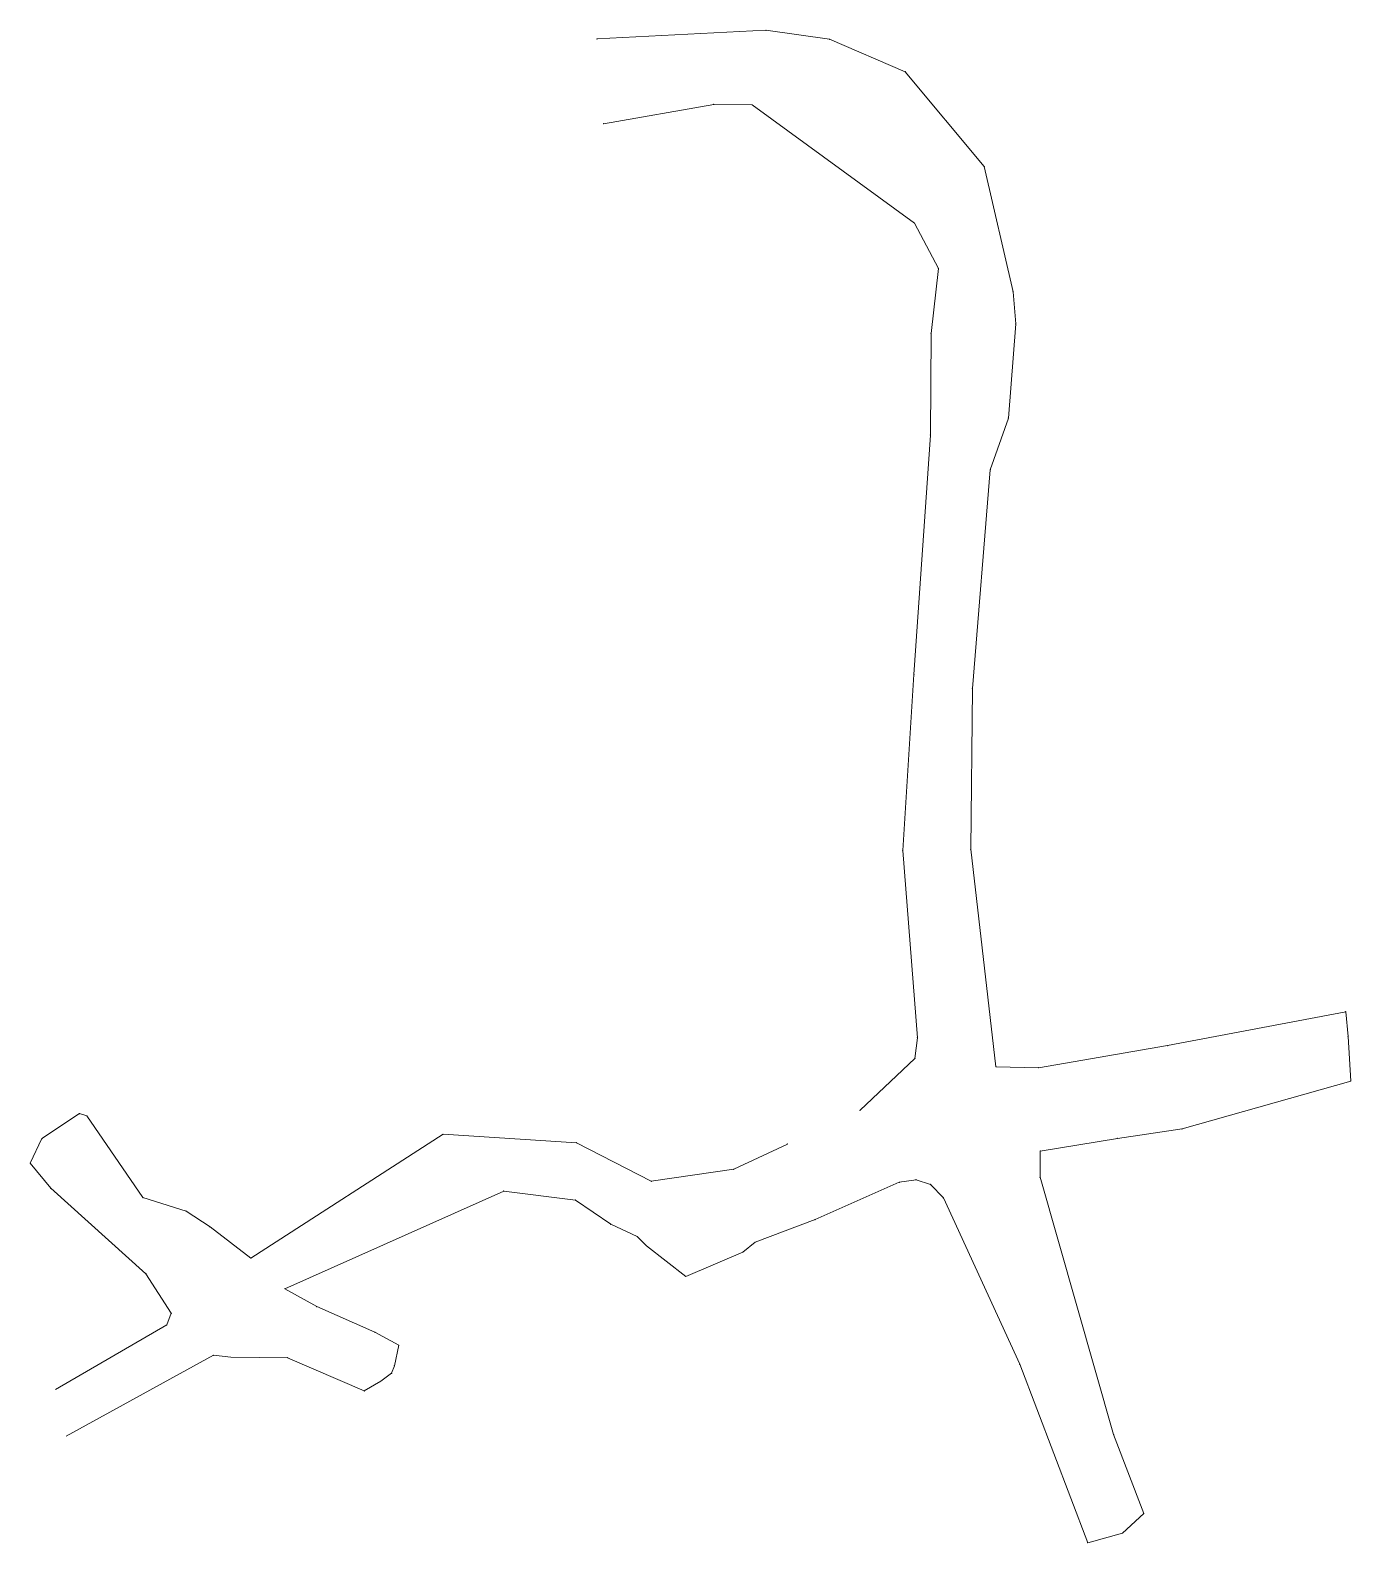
# Model space of a CAD drawing. Header units: millimetres. Extents: x 518867 to 518903, y 4401518 to 4401687.
# Drawn here: x 518867.41 to 518902.66, y 4401517.86 to 4401558.24 of the extents above; entities outside this region: 1.
import ezdxf

# ---------------------------------------------------------------- set-up
doc = ezdxf.new("R2010")
doc.units = ezdxf.units.MM
doc.layers.add('INIT_COORD', color=1, linetype='Continuous', lineweight=0)
doc.layers.add('kat2', color=7, linetype='Continuous', lineweight=0)

msp = doc.modelspace()

# ---------------------------------------------------------------- linework, layer by layer
at = {"layer": 'INIT_COORD'}
msp.add_point((518879.296, 4401686.847, 293.5), dxfattribs=at)
at = {"layer": 'kat2', "lineweight": 0}
for p, q in [((518882.534, 4401558.004, 331.19), (518887.05, 4401558.237, 331.28)), ((518887.05, 4401558.237, 331.28), (518888.746, 4401557.998, 331.28)), ((518888.746, 4401557.998, 331.28), (518890.77, 4401557.13, 331.28)), ((518890.77, 4401557.13, 331.28), (518892.878, 4401554.597, 331.28)), ((518885.653, 4401556.259, 331.28), (518882.713, 4401555.743, 331.19)), ((518886.681, 4401556.245, 331.28), (518885.653, 4401556.259, 331.28)), ((518891.012, 4401553.088, 331.28), (518886.681, 4401556.245, 331.28)), ((518892.878, 4401554.597, 331.28), (518893.649, 4401551.254, 331.32)), ((518891.654, 4401551.881, 331.28), (518891.012, 4401553.088, 331.28)), ((518891.457, 4401550.138, 331.32), (518891.654, 4401551.881, 331.28)), ((518893.649, 4401551.254, 331.32), (518893.717, 4401550.399, 331.32)), ((518891.441, 4401547.43, 331.5), (518891.457, 4401550.138, 331.32)), ((518893.717, 4401550.399, 331.32), (518893.524, 4401547.884, 331.5)), ((518893.524, 4401547.884, 331.5), (518893.038, 4401546.503, 331.5)), ((518891.001, 4401541.036, 332.105), (518891.441, 4401547.43, 331.5)), ((518893.038, 4401546.503, 331.5), (518892.563, 4401540.66, 332.105)), ((518890.703, 4401536.341, 332.5), (518891.001, 4401541.036, 332.105)), ((518892.563, 4401540.66, 332.105), (518892.516, 4401536.371, 332.5)), ((518891.091, 4401531.341, 332.97), (518890.703, 4401536.341, 332.5)), ((518892.516, 4401536.371, 332.5), (518893.187, 4401530.566, 332.97)), ((518897.772, 4401531.133, 332.97), (518902.527, 4401532.035, 332.97)), ((518902.527, 4401532.035, 332.97), (518902.591, 4401531.373, 332.97)), ((518891.024, 4401530.787, 332.97), (518891.091, 4401531.341, 332.97)), ((518894.329, 4401530.54, 332.97), (518897.772, 4401531.133, 332.97)), ((518902.591, 4401531.373, 332.97), (518902.663, 4401530.182, 332.97)), ((518889.56, 4401529.406, 332.97), (518891.024, 4401530.787, 332.97)), ((518893.187, 4401530.566, 332.97), (518894.329, 4401530.54, 332.97)), ((518902.663, 4401530.182, 332.97), (518898.158, 4401528.907, 332.97)), ((518867.717, 4401528.646, 329), (518868.722, 4401529.315, 329)), ((518868.722, 4401529.315, 329), (518868.918, 4401529.253, 329)), ((518868.918, 4401529.253, 329), (518870.415, 4401527.075, 329)), ((518867.406, 4401527.991, 329), (518867.717, 4401528.646, 329)), ((518873.296, 4401525.456, 329), (518878.428, 4401528.765, 332.97)), ((518878.428, 4401528.765, 332.97), (518881.987, 4401528.539, 332.97)), ((518896.435, 4401528.651, 332.97), (518894.373, 4401528.314, 332.97)), ((518898.158, 4401528.907, 332.97), (518896.435, 4401528.651, 332.97)), ((518881.987, 4401528.539, 332.97), (518883.988, 4401527.508, 332.97)), ((518886.187, 4401527.83, 332.97), (518887.621, 4401528.5, 332.97)), ((518894.373, 4401528.314, 332.97), (518894.367, 4401527.615, 332.97)), ((518867.953, 4401527.323, 329), (518867.406, 4401527.991, 329)), ((518883.988, 4401527.508, 332.97), (518886.187, 4401527.83, 332.97)), ((518890.608, 4401527.484, 332.97), (518888.361, 4401526.486, 332.97)), ((518891.059, 4401527.549, 332.97), (518890.608, 4401527.484, 332.97)), ((518891.445, 4401527.424, 332.97), (518891.059, 4401527.549, 332.97)), ((518894.367, 4401527.615, 332.97), (518896.331, 4401520.746, 332.97)), ((518870.493, 4401525.04, 329), (518867.953, 4401527.323, 329)), ((518870.415, 4401527.075, 329), (518871.565, 4401526.714, 329)), ((518874.204, 4401524.639, 329), (518880.048, 4401527.246, 332.97)), ((518881.961, 4401527.008, 332.97), (518880.048, 4401527.246, 332.97)), ((518891.787, 4401527.064, 332.97), (518891.445, 4401527.424, 332.97)), ((518893.827, 4401522.623, 332.97), (518891.787, 4401527.064, 332.97)), ((518871.565, 4401526.714, 329), (518872.207, 4401526.289, 329)), ((518882.905, 4401526.36, 332.97), (518881.961, 4401527.008, 332.97)), ((518872.207, 4401526.289, 329), (518873.296, 4401525.456, 329)), ((518883.613, 4401526.032, 332.97), (518882.905, 4401526.36, 332.97)), ((518888.361, 4401526.486, 332.97), (518886.757, 4401525.879, 332.97)), ((518883.864, 4401525.782, 332.97), (518883.613, 4401526.032, 332.97)), ((518886.757, 4401525.879, 332.97), (518886.433, 4401525.616, 332.97)), ((518884.907, 4401524.968, 332.97), (518883.864, 4401525.782, 332.97)), ((518886.433, 4401525.616, 332.97), (518884.907, 4401524.968, 332.97)), ((518871.173, 4401523.984, 329), (518870.493, 4401525.04, 329)), ((518874.204, 4401524.639, 329), (518875.055, 4401524.165, 329)), ((518871.049, 4401523.673, 329), (518871.173, 4401523.984, 329)), ((518875.055, 4401524.165, 329), (518876.607, 4401523.48, 329)), ((518868.077, 4401521.952, 325), (518871.049, 4401523.673, 329)), ((518876.607, 4401523.48, 329), (518877.244, 4401523.13, 329)), ((518877.244, 4401523.13, 329), (518877.131, 4401522.583, 329)), ((518868.364, 4401520.7, 325), (518872.295, 4401522.862, 329)), ((518872.766, 4401522.814, 329), (518872.295, 4401522.862, 329)), ((518874.278, 4401522.799, 329), (518872.766, 4401522.814, 329)), ((518876.322, 4401521.91, 329), (518874.278, 4401522.799, 329)), ((518895.64, 4401517.858, 332.97), (518893.827, 4401522.623, 332.97)), ((518877.052, 4401522.382, 329), (518876.767, 4401522.174, 329)), ((518877.131, 4401522.583, 329), (518877.052, 4401522.382, 329)), ((518876.767, 4401522.174, 329), (518876.322, 4401521.91, 329)), ((518896.331, 4401520.746, 332.97), (518897.136, 4401518.643, 332.97)), ((518897.136, 4401518.643, 332.97), (518896.569, 4401518.116, 332.97)), ((518896.569, 4401518.116, 332.97), (518895.64, 4401517.858, 332.97))]:
    msp.add_line(p, q, dxfattribs=at)
for p in [(518887.05, 4401558.237, 331.28), (518882.534, 4401558.004, 331.19), (518888.746, 4401557.998, 331.28), (518890.77, 4401557.13, 331.28), (518885.653, 4401556.259, 331.28), (518886.681, 4401556.245, 331.28), (518882.713, 4401555.743, 331.19), (518892.878, 4401554.597, 331.28), (518891.012, 4401553.088, 331.28), (518891.654, 4401551.881, 331.28), (518893.649, 4401551.254, 331.32), (518891.457, 4401550.138, 331.32), (518893.717, 4401550.399, 331.32), (518893.524, 4401547.884, 331.5), (518891.441, 4401547.43, 331.5), (518893.038, 4401546.503, 331.5), (518891.001, 4401541.036, 332.105), (518892.563, 4401540.66, 332.105), (518890.703, 4401536.341, 332.5), (518892.516, 4401536.371, 332.5), (518902.527, 4401532.035, 332.97), (518891.091, 4401531.341, 332.97), (518897.772, 4401531.133, 332.97), (518902.591, 4401531.373, 332.97), (518891.024, 4401530.787, 332.97), (518893.187, 4401530.566, 332.97), (518894.329, 4401530.54, 332.97), (518902.663, 4401530.182, 332.97), (518868.722, 4401529.315, 329), (518868.918, 4401529.253, 329), (518889.56, 4401529.406, 332.97), (518867.717, 4401528.646, 329), (518878.428, 4401528.765, 332.97), (518896.435, 4401528.651, 332.97), (518898.158, 4401528.907, 332.97), (518881.987, 4401528.539, 332.97), (518887.621, 4401528.5, 332.97), (518894.373, 4401528.314, 332.97), (518867.406, 4401527.991, 329), (518883.988, 4401527.508, 332.97), (518886.187, 4401527.83, 332.97), (518890.608, 4401527.484, 332.97), (518891.059, 4401527.549, 332.97), (518894.367, 4401527.615, 332.97), (518867.953, 4401527.323, 329), (518870.415, 4401527.075, 329), (518880.048, 4401527.246, 332.97), (518891.445, 4401527.424, 332.97), (518891.787, 4401527.064, 332.97), (518871.565, 4401526.714, 329), (518881.961, 4401527.008, 332.97), (518872.207, 4401526.289, 329), (518882.905, 4401526.36, 332.97), (518888.361, 4401526.486, 332.97), (518883.613, 4401526.032, 332.97), (518886.757, 4401525.879, 332.97), (518873.296, 4401525.456, 329), (518883.864, 4401525.782, 332.97), (518886.433, 4401525.616, 332.97), (518870.493, 4401525.04, 329), (518874.204, 4401524.639, 329), (518884.907, 4401524.968, 332.97), (518871.173, 4401523.984, 329), (518871.174, 4401523.984, 329), (518875.055, 4401524.165, 329), (518871.049, 4401523.673, 329), (518876.607, 4401523.48, 329), (518877.244, 4401523.13, 329), (518872.295, 4401522.862, 329), (518874.278, 4401522.799, 329), (518893.827, 4401522.623, 332.97), (518877.052, 4401522.382, 329), (518877.131, 4401522.583, 329), (518876.322, 4401521.91, 329), (518876.767, 4401522.174, 329), (518896.331, 4401520.746, 332.97), (518897.136, 4401518.643, 332.97), (518895.64, 4401517.858, 332.97), (518896.569, 4401518.116, 332.97)]:
    msp.add_point(p, dxfattribs=at)

doc.saveas('drawing.dxf')
